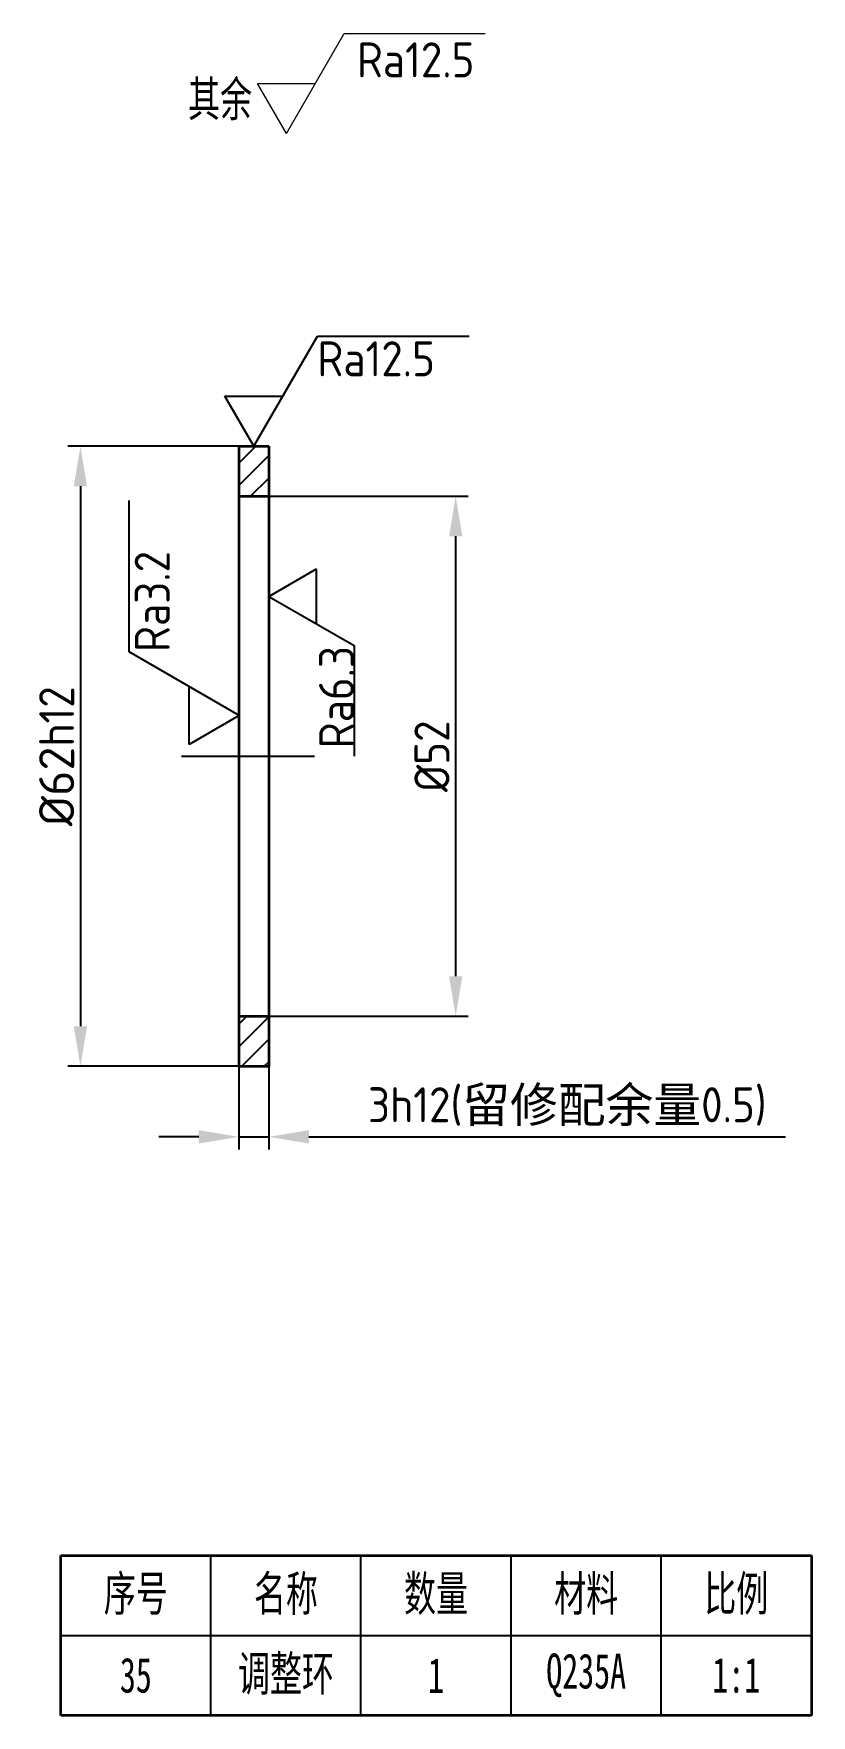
# Model space of a CAD drawing. Header units: millimetres. Extents: x 2326 to 2404, y 1863 to 2031.
import ezdxf

# ---------------------------------------------------------------- set-up
doc = ezdxf.new("R2010")
doc.units = ezdxf.units.MM
doc.linetypes.add('CENTERX2', pattern=[101.6, 63.5, -12.7, 12.7, -12.7])
for name, color, linetype in [('中心线', 1, 'CENTERX2'), ('标注', 3, 'Continuous'), ('细实线', 7, 'Continuous')]:
    doc.layers.add(name, color=color, linetype=linetype)
doc.layers.add('粗实线', color=7, linetype='Continuous', lineweight=35)
doc.styles.add('ISOCP', font='isocp.shx', dxfattribs={"height": 3.5})
doc.styles.get("Standard").update_dxf_attribs({"font": 'arial.ttf'})
doc.styles.add('仿宋', font='simfang.ttf', dxfattribs={"width": 0.67, "height": 3.5})
doc.styles.add('长仿宋体', font='simfang.ttf', dxfattribs={"width": 0.67, "height": 3.5})
doc.dimstyles.new('直线标直径', dxfattribs={"dimtxt": 3.5, "dimasz": 4, "dimexe": 1.25, "dimexo": 0, "dimtad": 1, "dimtoh": 1, "dimdec": 1, "dimdsep": 46, "dimtxsty": 'Standard', "dimcen": 2.5, "dimadec": 0, "dimazin": 0, "dimtfac": 1, "dimtdec": 1, "dimtmove": 0, "dimatfit": 3, "dimfxl": 1, "dimarcsym": 0})

# ---------------------------------------------------------------- blocks, each defined once
blk = doc.blocks.new('*D10')
at = {"layer": 'Defpoints', "color": 0, "transparency": 16777216}
for p in [(2346.81, 1990.1), (2330.98, 1928.1), (2346.81, 1928.1)]:
    blk.add_point(p, dxfattribs=at)
at = {"layer": '标注', "color": 0, "lineweight": -2, "transparency": 16777216}
for p, q in [((2346.81, 1990.1), (2329.73, 1990.1)), ((2330.98, 1986.1), (2330.98, 1932.1)), ((2346.81, 1928.1), (2329.73, 1928.1))]:
    blk.add_line(p, q, dxfattribs=at)
at = {"layer": '标注', "color": 0, "transparency": 16777216}
for points in [[(2330.32, 1986.1), (2331.65, 1986.1), (2330.98, 1990.1)], [(2330.32, 1932.1), (2331.65, 1932.1), (2330.98, 1928.1)]]:
    blk.add_solid(points, dxfattribs=at)
at = {"layer": '标注', "color": 0, "transparency": 16777216, "insert": (2328.61, 1959.1), "char_height": 3.5, "attachment_point": 5, "rotation": 90, "style": 'ISOCP'}
blk.add_mtext('{\\fISOCPEUR|b0|i0|c134|p0;%%c62}h12', dxfattribs=at)
blk = doc.blocks.new('*D11')
at = {"layer": 'Defpoints', "color": 0, "transparency": 16777216}
for p in [(2349.81, 1985.1), (2368.48, 1985.1), (2349.81, 1933.1)]:
    blk.add_point(p, dxfattribs=at)
at = {"layer": '标注', "color": 0, "lineweight": -2, "transparency": 16777216}
for p, q in [((2349.81, 1985.1), (2369.73, 1985.1)), ((2368.48, 1937.1), (2368.48, 1981.1)), ((2349.81, 1933.1), (2369.73, 1933.1))]:
    blk.add_line(p, q, dxfattribs=at)
at = {"layer": '标注', "color": 0, "transparency": 16777216}
for points in [[(2367.82, 1981.1), (2369.15, 1981.1), (2368.48, 1985.1)], [(2367.82, 1937.1), (2369.15, 1937.1), (2368.48, 1933.1)]]:
    blk.add_solid(points, dxfattribs=at)
at = {"layer": '标注', "color": 0, "transparency": 16777216, "insert": (2366.11, 1959.1), "char_height": 3.5, "attachment_point": 5, "rotation": 90, "style": 'ISOCP'}
blk.add_mtext('%%c52', dxfattribs=at)
blk = doc.blocks.new('*D12')
at = {"layer": 'Defpoints', "color": 0, "transparency": 16777216}
for p in [(2346.81, 1928.1), (2349.81, 1928.1), (2349.81, 1921.03)]:
    blk.add_point(p, dxfattribs=at)
at = {"layer": '标注', "color": 0, "lineweight": -2, "transparency": 16777216}
for p, q in [((2346.81, 1928.1), (2346.81, 1919.78)), ((2349.81, 1928.1), (2349.81, 1919.78)), ((2342.81, 1921.03), (2338.81, 1921.03)), ((2346.81, 1921.03), (2349.81, 1921.03)), ((2353.81, 1921.03), (2401.45, 1921.03))]:
    blk.add_line(p, q, dxfattribs=at)
at = {"layer": '标注', "color": 0, "transparency": 16777216}
for points in [[(2342.81, 1921.7), (2342.81, 1920.37), (2346.81, 1921.03)], [(2353.81, 1921.7), (2353.81, 1920.37), (2349.81, 1921.03)]]:
    blk.add_solid(points, dxfattribs=at)
at = {"layer": '标注', "color": 0, "lineweight": -3, "transparency": 16777216, "insert": (2379.63, 1924.05), "char_height": 3.5, "width": 48.1603, "attachment_point": 5, "style": 'ISOCP'}
blk.add_mtext('3h12({\\fFangSong|b0|i0|c134|p49;留修配余量}0.5)', dxfattribs=at)
blk = doc.blocks.new('小明细框')
at = {"lineweight": 35}
for p, q in [((-75, 0), (-75, 16)), ((-75, 16), (0, 16)), ((0, 16), (0, 0)), ((0, 0), (-75, 0))]:
    blk.add_line(p, q, dxfattribs=at)
at = {"lineweight": -3}
for p, q in [((-60, 0), (-60, 16)), ((-45, 0), (-45, 16)), ((-30, 0), (-30, 16)), ((-15, 0), (-15, 16)), ((-75, 8), (0, 8))]:
    blk.add_line(p, q, dxfattribs=at)
at = {"lineweight": 35, "char_height": 3.5, "attachment_point": 5, "style": '仿宋'}
for s, insert in [('\\pxqc;序号', (-67.5, 12)), ('\\pxqc;名称', (-52.5, 12)), ('\\pxqc;数量', (-37.5, 12)), ('\\pxqc;材料', (-22.5, 12)), ('\\pxqc;比例', (-7.5, 12))]:
    blk.add_mtext_dynamic_manual_height_columns(s, width=15, gutter_width=17.5, heights=[0], dxfattribs=dict(at, insert=insert))
blk = doc.blocks.new('去除表面')
at = {"layer": '标注', "lineweight": 0}
for p, q in [((0, 0), (5.77, 10)), ((0, 0), (-2.89, 5)), ((-2.89, 5), (2.89, 5))]:
    blk.add_line(p, q, dxfattribs=at)
blk = doc.blocks.new('去除材料')
at = {"layer": '粗实线', "color": 3, "lineweight": 0}
blk.add_line((5.77, 10), (19.84, 10), dxfattribs=at)
blk.add_blockref('去除表面', (0, 0), dxfattribs=at)
blk = doc.blocks.new('RA12.5NEW')
at = {"color": 3, "lineweight": 35}
blk.add_blockref('去除材料', (0, 0), dxfattribs=at)
at = {"color": 3, "lineweight": 0, "insert": (7.03, 9.13), "char_height": 3.5, "attachment_point": 1, "style": 'ISOCP'}
blk.add_mtext_dynamic_manual_height_columns('Ra12.5', width=14.0667, gutter_width=17.5, heights=[0], dxfattribs=at)

msp = doc.modelspace()

# ---------------------------------------------------------------- hatches: boundary and pattern name
at = {"layer": '细实线', "transparency": 33554687}
h = msp.add_hatch(dxfattribs=at)
h.set_pattern_fill('ANSI31', color=256, scale=0.5)
h.set_pattern_definition([(45, (-809.3492, -305.6404), (-1.122532, 1.122532), [])])
h.paths.add_polyline_path([(2346.81, 1985.1), (2349.81, 1985.1), (2349.81, 1990.1), (2346.81, 1990.1)])
h.paths.add_polyline_path([(2349.81, 1933.1), (2346.81, 1933.1), (2346.81, 1928.1), (2349.81, 1928.1)])

# ---------------------------------------------------------------- linework, layer by layer
at = {"layer": '中心线'}
msp.add_line((2341.09, 1959.1), (2354.36, 1959.1), dxfattribs=at)
at = {"layer": '标注', "lineweight": -3}
for p, q in [((2348.31, 1990.1), (2354.66, 2001.1)), ((2354.66, 2001.1), (2369.82, 2001.1)), ((2345.42, 1995.1), (2351.19, 1995.1)), ((2348.31, 1990.1), (2345.42, 1995.1)), ((2335.86, 1969.53), (2335.86, 1984.69)), ((2346.86, 1963.18), (2335.86, 1969.53)), ((2341.86, 1960.29), (2341.86, 1966.07)), ((2346.86, 1963.18), (2341.86, 1960.29))]:
    msp.add_line(p, q, dxfattribs=at)
at = {"layer": '标注'}
for p, q in [((2349.81, 1975.08), (2354.58, 1977.84)), ((2354.58, 1972.33), (2354.58, 1977.84)), ((2349.81, 1975.08), (2358.33, 1970.16)), ((2358.33, 1970.16), (2358.33, 1959.1))]:
    msp.add_line(p, q, dxfattribs=at)
at = {"layer": '粗实线'}
for p, q in [((2346.81, 1990.1), (2349.81, 1990.1)), ((2346.81, 1990.1), (2346.81, 1928.1)), ((2349.81, 1990.1), (2349.81, 1928.1)), ((2346.81, 1985.1), (2349.81, 1985.1)), ((2346.81, 1933.1), (2349.81, 1933.1)), ((2346.81, 1928.1), (2349.81, 1928.1))]:
    msp.add_line(p, q, dxfattribs=at)

# ---------------------------------------------------------------- block references
at = {"layer": '细实线'}
for name, p in [('RA12.5NEW', (2351.58, 2021.37)), ('小明细框', (2404.02, 1863.17))]:
    msp.add_blockref(name, p, dxfattribs=at)

# ---------------------------------------------------------------- texts
at = {"layer": '标注', "lineweight": -3, "insert": (2354.66, 2000.6), "char_height": 3.5, "attachment_point": 1, "style": 'ISOCP'}
msp.add_mtext_dynamic_manual_height_columns('Ra12.5', width=9.0572, gutter_width=17.5, heights=[0], dxfattribs=at)
at = {"layer": '标注', "lineweight": -3, "insert": (2336.41, 1969.53), "char_height": 3.5, "attachment_point": 1, "rotation": 90, "style": 'ISOCP'}
msp.add_mtext_dynamic_manual_height_columns('Ra3.2', width=9.0572, gutter_width=17.5, heights=[0], dxfattribs=at)
at = {"layer": '标注', "insert": (2358.33, 1965.01), "char_height": 3.5, "attachment_point": 8, "rotation": 90, "style": 'ISOCP'}
msp.add_mtext_dynamic_manual_height_columns('\\pxqc;Ra6.3', width=10.2964, gutter_width=17.5, heights=[4.53], dxfattribs=at)
at = {"layer": '细实线', "char_height": 3.5}
for s, width, insert, attachment_point, style in [('{\\C3;其余}', 7.9876, (2341.74, 2026.59), 1, '长仿宋体'), ('\\pxqc;35', 15, (2336.52, 1867.17), 5, '长仿宋体'), ('调整环', 15, (2351.52, 1867.17), 5, '长仿宋体'), ('\\pxqc;1', 15, (2366.52, 1867.17), 5, '仿宋'), ('Q235A', 15, (2381.52, 1867.17), 5, '长仿宋体'), ('\\pxqc;1:1', 15, (2396.52, 1867.17), 5, '长仿宋体')]:
    msp.add_mtext_dynamic_manual_height_columns(s, width=width, gutter_width=17.5, heights=[0], dxfattribs=dict(at, insert=insert, attachment_point=attachment_point, style=style))

# ---------------------------------------------------------------- dimensions: what is measured, and where the dimension line sits
at = {"layer": '标注'}
dim = msp.add_linear_dim(base=(2330.98, 1928.1), p1=(2346.81, 1990.1), p2=(2346.81, 1928.1), angle=90, text='{\\fISOCPEUR|b0|i0|c134|p0;<>}h12', dimstyle='直线标直径', override={"dimpost": '%%c<>', "dimtxsty": 'ISOCP'}, dxfattribs=at)
dim.commit()
dim.dimension.update_dxf_attribs({"geometry": '*D10', "text_midpoint": (2328.61, 1959.1)})
dim = msp.add_linear_dim(base=(2368.48, 1985.1), p1=(2349.81, 1933.1), p2=(2349.81, 1985.1), angle=90, dimstyle='直线标直径', override={"dimexo": 0, "dimpost": '%%c<>', "dimtxsty": 'ISOCP'}, dxfattribs=at)
dim.commit()
dim.dimension.update_dxf_attribs({"geometry": '*D11', "text_midpoint": (2366.11, 1959.1)})
at = {"layer": '标注', "lineweight": -3}
dim = msp.add_linear_dim(base=(2349.81, 1921.03), p1=(2346.81, 1928.1), p2=(2349.81, 1928.1), text='3h12({\\fFangSong|b0|i0|c134|p49;留修配余量}0.5)', dimstyle='直线标直径', override={"dimpost": '%%c<>', "dimtxsty": 'ISOCP'}, dxfattribs=at)
dim.commit()
dim.dimension.update_dxf_attribs({"geometry": '*D12', "text_midpoint": (2379.63, 1924.05)})

doc.saveas('drawing.dxf')
